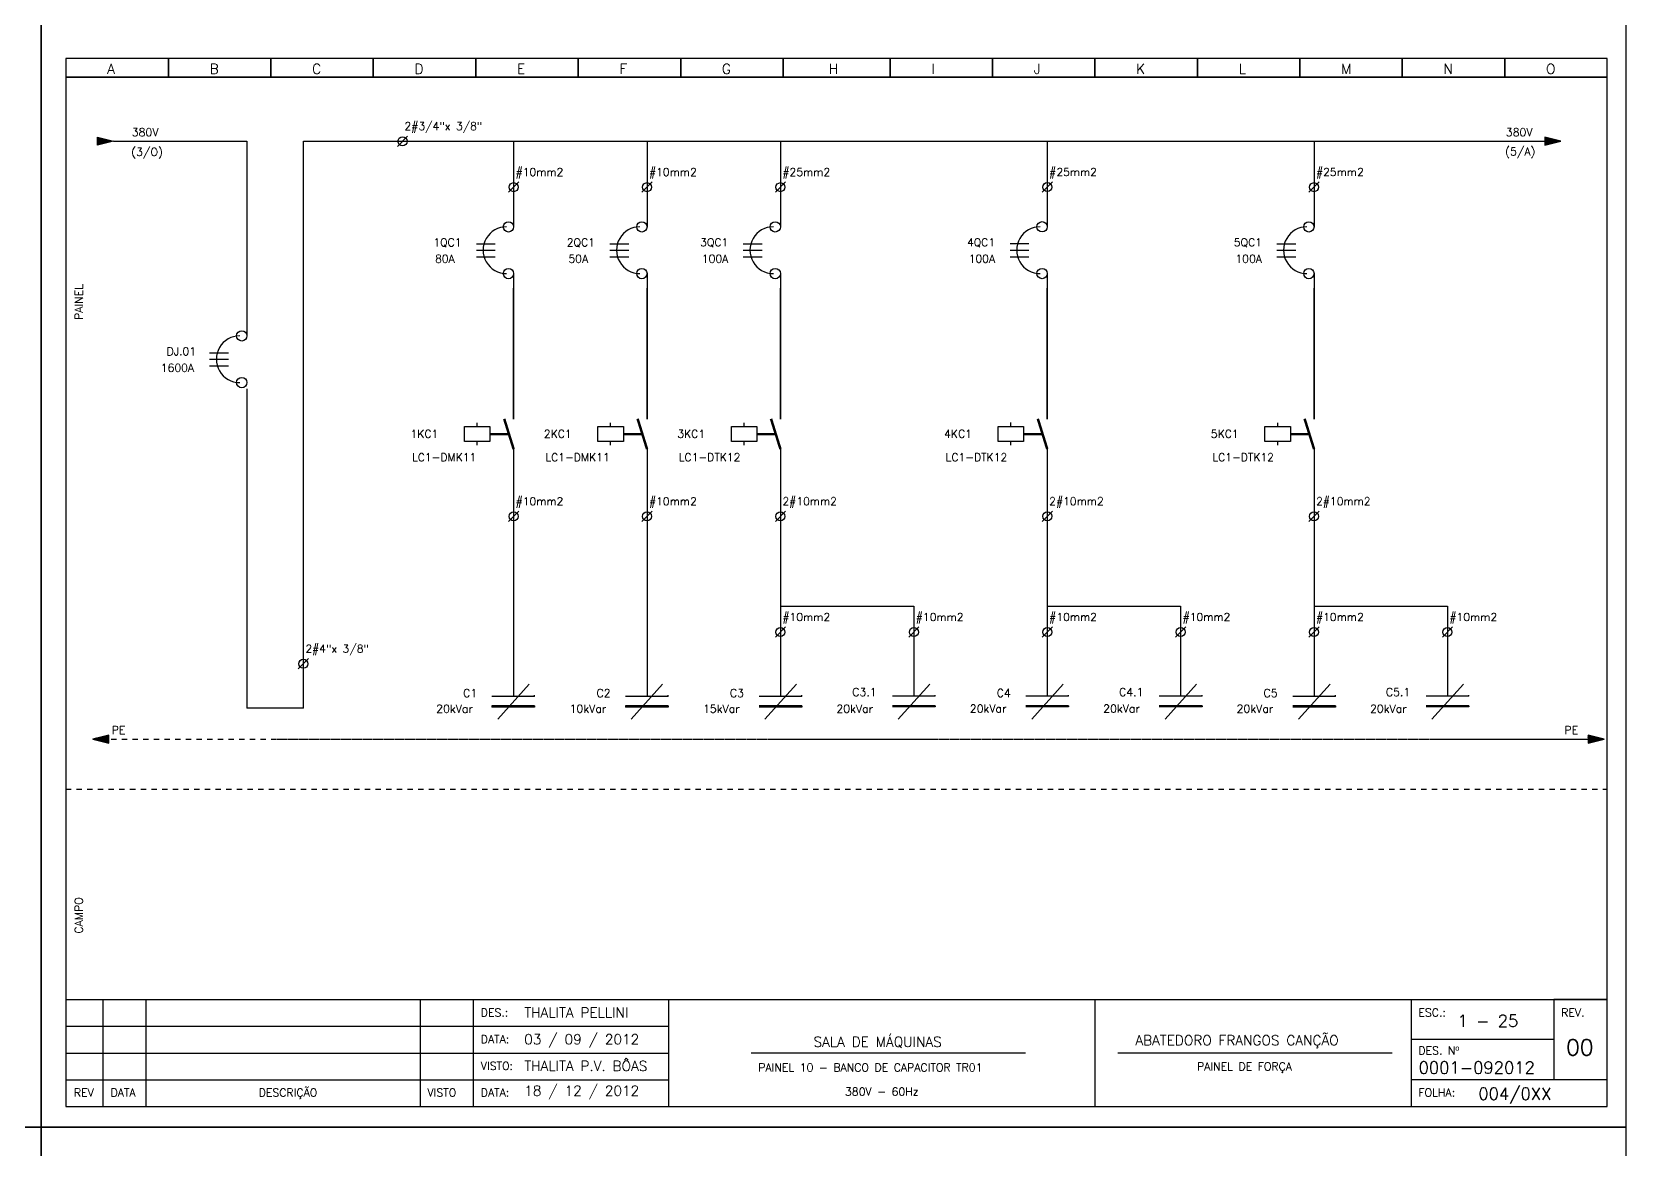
# Model space of a CAD drawing. Header units: millimetres. Extents: x 1974 to 2560, y 1429 to 1567.
# Drawn here: x 2003.63 to 2033.51, y 1512.22 to 1533.16 of the extents above; entities that cross this region are included whole.
import ezdxf

# ---------------------------------------------------------------- set-up
doc = ezdxf.new("R2010")
doc.units = ezdxf.units.MM
for name, pattern in [('DASHDOT2', [0.5, 0.25, -0.125, 0, -0.125]), ('DASHED', [0.75, 0.5, -0.25]), ('HIDDEN2', [0.1875, 0.125, -0.0625])]:
    doc.linetypes.add(name, pattern=pattern)
for name, color, linetype in [('ALIMENTAÇÃO', 6, 'Continuous'), ('CONECTOR_SAK', 2, 'Continuous'), ('DISJUNTOR', 5, 'Continuous'), ('EQUIPAMENTOS', 5, 'Continuous'), ('linhas', 6, 'Continuous'), ('MARGEM', 1, 'Continuous'), ('PAINEL', 7, 'Continuous'), ('TERRA', 3, 'DASHED'), ('TEXTO', 4, 'Continuous'), ('TEXTO_2', 5, 'Continuous'), ('TIMBRE', 7, 'Continuous')]:
    doc.layers.add(name, color=color, linetype=linetype)
doc.styles.add('REGUA60', font='romans.shx', dxfattribs={"height": 2})
doc.styles.add('ROMANC', font='romanc.shx', dxfattribs={"height": 0.55})
doc.styles.add('ROMANS', font='romans.shx', dxfattribs={"height": 37})

msp = doc.modelspace()

# ---------------------------------------------------------------- hatches: boundary and pattern name
at = {"layer": 'EQUIPAMENTOS'}
for points in [[(2004.858, 1531.034), (2005.158, 1531.109), (2004.858, 1531.184)], [(2032.283, 1531.109), (2031.983, 1531.184), (2031.983, 1531.034)]]:
    msp.add_hatch(color=256, dxfattribs=at).paths.add_polyline_path(points)
h = msp.add_hatch(color=256, dxfattribs=at)
h.paths.add_polyline_path([(2013.051, 1520.526), (2012.251, 1520.526), (2012.251, 1520.506), (2013.051, 1520.506)])
h.paths.add_polyline_path([(2013.051, 1520.726), (2012.251, 1520.726), (2012.251, 1520.706), (2013.051, 1520.706)])
h = msp.add_hatch(color=256, dxfattribs=at)
h.paths.add_polyline_path([(2013.051, 1520.526), (2012.251, 1520.526), (2012.251, 1520.506), (2013.051, 1520.506)])
h.paths.add_polyline_path([(2013.051, 1520.726), (2012.251, 1520.726), (2012.251, 1520.706), (2013.051, 1520.706)])
h = msp.add_hatch(color=256, dxfattribs=at)
h.paths.add_polyline_path([(2015.551, 1520.526), (2014.751, 1520.526), (2014.751, 1520.506), (2015.551, 1520.506)])
h.paths.add_polyline_path([(2015.551, 1520.726), (2014.751, 1520.726), (2014.751, 1520.706), (2015.551, 1520.706)])
h = msp.add_hatch(color=256, dxfattribs=at)
h.paths.add_polyline_path([(2015.551, 1520.526), (2014.751, 1520.526), (2014.751, 1520.506), (2015.551, 1520.506)])
h.paths.add_polyline_path([(2015.551, 1520.726), (2014.751, 1520.726), (2014.751, 1520.706), (2015.551, 1520.706)])
h = msp.add_hatch(color=256, dxfattribs=at)
h.paths.add_polyline_path([(2018.058, 1520.526), (2017.258, 1520.526), (2017.258, 1520.506), (2018.058, 1520.506)])
h.paths.add_polyline_path([(2018.058, 1520.726), (2017.258, 1520.726), (2017.258, 1520.706), (2018.058, 1520.706)])
h = msp.add_hatch(color=256, dxfattribs=at)
h.paths.add_polyline_path([(2018.058, 1520.526), (2017.258, 1520.526), (2017.258, 1520.506), (2018.058, 1520.506)])
h.paths.add_polyline_path([(2018.058, 1520.726), (2017.258, 1520.726), (2017.258, 1520.706), (2018.058, 1520.706)])
h = msp.add_hatch(color=256, dxfattribs=at)
h.paths.add_polyline_path([(2020.558, 1520.527), (2019.758, 1520.527), (2019.758, 1520.507), (2020.558, 1520.507)])
h.paths.add_polyline_path([(2020.558, 1520.727), (2019.758, 1520.727), (2019.758, 1520.707), (2020.558, 1520.707)])
h = msp.add_hatch(color=256, dxfattribs=at)
h.paths.add_polyline_path([(2020.558, 1520.527), (2019.758, 1520.527), (2019.758, 1520.507), (2020.558, 1520.507)])
h.paths.add_polyline_path([(2020.558, 1520.727), (2019.758, 1520.727), (2019.758, 1520.707), (2020.558, 1520.707)])
h = msp.add_hatch(color=256, dxfattribs=at)
h.paths.add_polyline_path([(2023.058, 1520.527), (2022.258, 1520.527), (2022.258, 1520.507), (2023.058, 1520.507)])
h.paths.add_polyline_path([(2023.058, 1520.727), (2022.258, 1520.727), (2022.258, 1520.707), (2023.058, 1520.707)])
h = msp.add_hatch(color=256, dxfattribs=at)
h.paths.add_polyline_path([(2023.058, 1520.527), (2022.258, 1520.527), (2022.258, 1520.507), (2023.058, 1520.507)])
h.paths.add_polyline_path([(2023.058, 1520.727), (2022.258, 1520.727), (2022.258, 1520.707), (2023.058, 1520.707)])
h = msp.add_hatch(color=256, dxfattribs=at)
h.paths.add_polyline_path([(2025.558, 1520.527), (2024.758, 1520.527), (2024.758, 1520.507), (2025.558, 1520.507)])
h.paths.add_polyline_path([(2025.558, 1520.727), (2024.758, 1520.727), (2024.758, 1520.707), (2025.558, 1520.707)])
h = msp.add_hatch(color=256, dxfattribs=at)
h.paths.add_polyline_path([(2025.558, 1520.527), (2024.758, 1520.527), (2024.758, 1520.507), (2025.558, 1520.507)])
h.paths.add_polyline_path([(2025.558, 1520.727), (2024.758, 1520.727), (2024.758, 1520.707), (2025.558, 1520.707)])
h = msp.add_hatch(color=256, dxfattribs=at)
h.paths.add_polyline_path([(2028.058, 1520.526), (2027.258, 1520.526), (2027.258, 1520.506), (2028.058, 1520.506)])
h.paths.add_polyline_path([(2028.058, 1520.726), (2027.258, 1520.726), (2027.258, 1520.706), (2028.058, 1520.706)])
h = msp.add_hatch(color=256, dxfattribs=at)
h.paths.add_polyline_path([(2028.058, 1520.526), (2027.258, 1520.526), (2027.258, 1520.506), (2028.058, 1520.506)])
h.paths.add_polyline_path([(2028.058, 1520.726), (2027.258, 1520.726), (2027.258, 1520.706), (2028.058, 1520.706)])
h = msp.add_hatch(color=256, dxfattribs=at)
h.paths.add_polyline_path([(2030.558, 1520.527), (2029.758, 1520.527), (2029.758, 1520.507), (2030.558, 1520.507)])
h.paths.add_polyline_path([(2030.558, 1520.727), (2029.758, 1520.727), (2029.758, 1520.707), (2030.558, 1520.707)])
h = msp.add_hatch(color=256, dxfattribs=at)
h.paths.add_polyline_path([(2030.558, 1520.527), (2029.758, 1520.527), (2029.758, 1520.507), (2030.558, 1520.507)])
h.paths.add_polyline_path([(2030.558, 1520.727), (2029.758, 1520.727), (2029.758, 1520.707), (2030.558, 1520.707)])
at = {"layer": 'TERRA'}
h = msp.add_hatch(dxfattribs=at)
h.set_pattern_fill('ANSI31', color=256, scale=0.004, angle=180, style=0)
h.set_pattern_definition([(225, (2062.02565715, 1568.52584864), (0.0003535533906, -0.0003535533906), [])])
h.paths.add_polyline_path([(2004.771, 1519.906), (2005.071, 1519.906), (2005.071, 1519.981)])
h.paths.add_polyline_path([(2005.071, 1519.831), (2005.071, 1519.906), (2004.771, 1519.906)])
h = msp.add_hatch(dxfattribs=at)
h.set_pattern_fill('ANSI31', color=256, scale=0.004, style=0)
h.set_pattern_definition([(45, (1975.8419275, 1471.2862611), (-0.0003535533906, 0.0003535533906), [])])
h.paths.add_polyline_path([(2033.096, 1519.906), (2032.796, 1519.906), (2032.796, 1519.831)])
h.paths.add_polyline_path([(2032.796, 1519.981), (2032.796, 1519.906), (2033.096, 1519.906)])

# ---------------------------------------------------------------- linework, layer by layer
for p, q in [((2011.96, 1529.19), (2012.314, 1529.19)), ((2011.96, 1529.19), (2012.314, 1529.19)), ((2014.46, 1529.19), (2014.814, 1529.19)), ((2014.46, 1529.19), (2014.814, 1529.19)), ((2016.96, 1529.19), (2017.314, 1529.19)), ((2016.96, 1529.19), (2017.314, 1529.19)), ((2021.96, 1529.191), (2022.314, 1529.191)), ((2021.96, 1529.191), (2022.314, 1529.191)), ((2026.96, 1529.19), (2027.314, 1529.19)), ((2026.96, 1529.19), (2027.314, 1529.19)), ((2011.96, 1529.067), (2012.314, 1529.067)), ((2011.96, 1529.067), (2012.314, 1529.067)), ((2011.96, 1528.944), (2012.314, 1528.944)), ((2011.96, 1528.944), (2012.314, 1528.944)), ((2014.46, 1529.067), (2014.814, 1529.067)), ((2014.46, 1529.067), (2014.814, 1529.067)), ((2014.46, 1528.944), (2014.814, 1528.944)), ((2014.46, 1528.944), (2014.814, 1528.944)), ((2016.96, 1529.068), (2017.314, 1529.068)), ((2016.96, 1529.068), (2017.314, 1529.068)), ((2016.96, 1528.945), (2017.314, 1528.945)), ((2016.96, 1528.945), (2017.314, 1528.945)), ((2021.96, 1529.068), (2022.314, 1529.068)), ((2021.96, 1529.068), (2022.314, 1529.068)), ((2021.96, 1528.945), (2022.314, 1528.945)), ((2021.96, 1528.945), (2022.314, 1528.945)), ((2026.96, 1529.068), (2027.314, 1529.068)), ((2026.96, 1529.068), (2027.314, 1529.068)), ((2026.96, 1528.945), (2027.314, 1528.945)), ((2026.96, 1528.945), (2027.314, 1528.945)), ((2006.96, 1527.147), (2007.314, 1527.147)), ((2006.96, 1527.024), (2007.314, 1527.024)), ((2006.96, 1526.901), (2007.314, 1526.901)), ((2033.152, 1515.022), (2032.152, 1515.022))]:
    msp.add_line(p, q)
at = {"layer": 'ALIMENTAÇÃO'}
for p, q in [((2007.658, 1531.109), (2007.658, 1527.462)), ((2008.717, 1520.486), (2008.717, 1531.109)), ((2007.658, 1526.467), (2007.658, 1520.486)), ((2017.658, 1522.399), (2020.158, 1522.399)), ((2017.658, 1522.399), (2020.158, 1522.399)), ((2022.658, 1522.399), (2025.158, 1522.399)), ((2022.658, 1522.399), (2025.158, 1522.399)), ((2027.658, 1522.399), (2030.158, 1522.399)), ((2027.658, 1522.399), (2030.158, 1522.399)), ((2008.717, 1520.486), (2007.658, 1520.486))]:
    msp.add_line(p, q, dxfattribs=at)
at = {"layer": 'ALIMENTAÇÃO', "color": 6}
for p, q in [((2012.658, 1531.109), (2012.658, 1529.505)), ((2012.658, 1531.109), (2012.658, 1529.505)), ((2015.158, 1531.11), (2015.158, 1529.505)), ((2015.158, 1531.11), (2015.158, 1529.505)), ((2017.658, 1531.11), (2017.658, 1529.506)), ((2017.658, 1531.11), (2017.658, 1529.506)), ((2022.658, 1531.111), (2022.658, 1529.507)), ((2022.658, 1531.111), (2022.658, 1529.507)), ((2027.658, 1531.11), (2027.658, 1529.506)), ((2027.658, 1531.11), (2027.658, 1529.506)), ((2012.658, 1528.629), (2012.658, 1525.902)), ((2012.658, 1528.629), (2012.658, 1525.902)), ((2015.158, 1528.629), (2015.158, 1525.902)), ((2015.158, 1528.629), (2015.158, 1525.902)), ((2017.658, 1528.629), (2017.658, 1525.903)), ((2017.658, 1528.629), (2017.658, 1525.903)), ((2022.658, 1528.63), (2022.658, 1525.904)), ((2022.658, 1528.63), (2022.658, 1525.904)), ((2027.658, 1528.629), (2027.658, 1525.903)), ((2027.658, 1528.629), (2027.658, 1525.903)), ((2012.658, 1525.339), (2012.658, 1520.706)), ((2012.658, 1525.339), (2012.658, 1520.706)), ((2015.158, 1525.339), (2015.158, 1520.706)), ((2015.158, 1525.339), (2015.158, 1520.706)), ((2017.658, 1525.34), (2017.658, 1520.706)), ((2017.658, 1525.34), (2017.658, 1520.706)), ((2022.658, 1525.34), (2022.658, 1520.707)), ((2022.658, 1525.34), (2022.658, 1520.707)), ((2027.658, 1525.34), (2027.658, 1520.706)), ((2027.658, 1525.34), (2027.658, 1520.706)), ((2020.158, 1522.399), (2020.158, 1520.707)), ((2020.158, 1522.399), (2020.158, 1520.707)), ((2025.158, 1522.399), (2025.158, 1520.707)), ((2025.158, 1522.399), (2025.158, 1520.707)), ((2030.158, 1522.399), (2030.158, 1520.707)), ((2030.158, 1522.399), (2030.158, 1520.707))]:
    msp.add_line(p, q, dxfattribs=at)
at = {"layer": 'CONECTOR_SAK'}
for p, q in [((2010.671, 1531.206), (2010.48, 1531.013)), ((2012.754, 1530.346), (2012.563, 1530.153)), ((2012.754, 1530.346), (2012.563, 1530.153)), ((2015.254, 1530.346), (2015.063, 1530.153)), ((2015.254, 1530.346), (2015.063, 1530.153)), ((2017.754, 1530.346), (2017.563, 1530.153)), ((2017.754, 1530.346), (2017.563, 1530.153)), ((2022.754, 1530.346), (2022.563, 1530.154)), ((2022.754, 1530.346), (2022.563, 1530.154)), ((2027.754, 1530.346), (2027.563, 1530.153)), ((2027.754, 1530.346), (2027.563, 1530.153)), ((2012.754, 1524.175), (2012.563, 1523.983)), ((2012.754, 1524.175), (2012.563, 1523.983)), ((2015.254, 1524.175), (2015.063, 1523.983)), ((2015.254, 1524.175), (2015.063, 1523.983)), ((2017.754, 1524.176), (2017.563, 1523.983)), ((2017.754, 1524.176), (2017.563, 1523.983)), ((2022.754, 1524.177), (2022.563, 1523.984)), ((2022.754, 1524.177), (2022.563, 1523.984)), ((2027.754, 1524.176), (2027.563, 1523.983)), ((2027.754, 1524.176), (2027.563, 1523.983)), ((2017.754, 1522.006), (2017.563, 1521.814)), ((2017.754, 1522.006), (2017.563, 1521.814)), ((2020.254, 1522.007), (2020.063, 1521.814)), ((2020.254, 1522.007), (2020.063, 1521.814)), ((2022.754, 1522.007), (2022.563, 1521.814)), ((2022.754, 1522.007), (2022.563, 1521.814)), ((2025.254, 1522.007), (2025.063, 1521.815)), ((2025.254, 1522.007), (2025.063, 1521.815)), ((2027.754, 1522.006), (2027.563, 1521.814)), ((2027.754, 1522.006), (2027.563, 1521.814)), ((2030.254, 1522.007), (2030.063, 1521.814)), ((2030.254, 1522.007), (2030.063, 1521.814)), ((2008.813, 1521.413), (2008.622, 1521.22))]:
    msp.add_line(p, q, dxfattribs=at)
for centre in [(2010.575, 1531.109), (2012.658, 1530.249), (2012.658, 1530.249), (2015.158, 1530.249), (2015.158, 1530.249), (2017.658, 1530.249), (2017.658, 1530.249), (2022.658, 1530.25), (2022.658, 1530.25), (2027.658, 1530.249), (2027.658, 1530.249), (2012.658, 1524.079), (2012.658, 1524.079), (2015.158, 1524.079), (2015.158, 1524.079), (2017.658, 1524.079), (2017.658, 1524.079), (2022.658, 1524.08), (2022.658, 1524.08), (2027.658, 1524.079), (2027.658, 1524.079), (2017.658, 1521.91), (2017.658, 1521.91), (2020.158, 1521.91), (2020.158, 1521.91), (2022.658, 1521.91), (2022.658, 1521.91), (2025.158, 1521.911), (2025.158, 1521.911), (2027.658, 1521.91), (2027.658, 1521.91), (2030.158, 1521.91), (2030.158, 1521.91), (2008.717, 1521.316)]:
    msp.add_circle(centre, 0.0846, dxfattribs=at)
at = {"layer": 'DISJUNTOR'}
for centre in [(2012.561, 1529.505), (2012.561, 1529.505), (2015.061, 1529.505), (2015.061, 1529.505), (2017.561, 1529.505), (2017.561, 1529.505), (2022.561, 1529.506), (2022.561, 1529.506), (2027.561, 1529.505), (2027.561, 1529.505), (2012.561, 1528.629), (2012.561, 1528.629), (2015.061, 1528.629), (2015.061, 1528.629), (2017.561, 1528.629), (2017.561, 1528.629), (2022.561, 1528.63), (2022.561, 1528.63), (2027.561, 1528.629), (2027.561, 1528.629), (2007.561, 1527.462), (2007.561, 1526.586)]:
    msp.add_circle(centre, 0.097, dxfattribs=at)
for centre in [(2012.524, 1529.067), (2012.524, 1529.067), (2015.024, 1529.067), (2015.024, 1529.067), (2017.524, 1529.068), (2017.524, 1529.068), (2022.524, 1529.068), (2022.524, 1529.068), (2027.524, 1529.068), (2027.524, 1529.068), (2007.524, 1527.024)]:
    msp.add_arc(centre, 0.438, 89.8656, 270.134, dxfattribs=at)
at = {"layer": 'EQUIPAMENTOS'}
for p, q in [((2005.158, 1531.109), (2007.658, 1531.109)), ((2008.717, 1531.109), (2031.983, 1531.109)), ((2011.976, 1525.763), (2011.976, 1525.834)), ((2011.976, 1525.763), (2011.976, 1525.834)), ((2014.476, 1525.763), (2014.476, 1525.835)), ((2014.476, 1525.763), (2014.476, 1525.835)), ((2016.976, 1525.763), (2016.976, 1525.835)), ((2016.976, 1525.763), (2016.976, 1525.835)), ((2021.976, 1525.764), (2021.976, 1525.836)), ((2021.976, 1525.764), (2021.976, 1525.836)), ((2026.976, 1525.763), (2026.976, 1525.835)), ((2026.976, 1525.763), (2026.976, 1525.835)), ((2012.214, 1525.633), (2012.567, 1525.633)), ((2012.214, 1525.633), (2012.567, 1525.633)), ((2012.214, 1525.613), (2012.573, 1525.613)), ((2012.214, 1525.613), (2012.573, 1525.613)), ((2014.714, 1525.634), (2015.067, 1525.634)), ((2014.714, 1525.634), (2015.067, 1525.634)), ((2014.714, 1525.613), (2015.073, 1525.613)), ((2014.714, 1525.613), (2015.073, 1525.613)), ((2017.214, 1525.634), (2017.567, 1525.634)), ((2017.214, 1525.634), (2017.567, 1525.634)), ((2017.214, 1525.614), (2017.573, 1525.614)), ((2017.214, 1525.614), (2017.573, 1525.614)), ((2022.214, 1525.635), (2022.567, 1525.635)), ((2022.214, 1525.635), (2022.567, 1525.635)), ((2022.214, 1525.615), (2022.573, 1525.615)), ((2022.214, 1525.615), (2022.573, 1525.615)), ((2027.214, 1525.634), (2027.567, 1525.634)), ((2027.214, 1525.634), (2027.567, 1525.634)), ((2027.214, 1525.614), (2027.573, 1525.614)), ((2027.214, 1525.614), (2027.573, 1525.614)), ((2011.976, 1525.413), (2011.976, 1525.484)), ((2011.976, 1525.413), (2011.976, 1525.484)), ((2014.476, 1525.413), (2014.476, 1525.484)), ((2014.476, 1525.413), (2014.476, 1525.484)), ((2016.976, 1525.413), (2016.976, 1525.484)), ((2016.976, 1525.413), (2016.976, 1525.484)), ((2021.976, 1525.414), (2021.976, 1525.485)), ((2021.976, 1525.414), (2021.976, 1525.485)), ((2026.976, 1525.413), (2026.976, 1525.484)), ((2026.976, 1525.413), (2026.976, 1525.484)), ((2012.36, 1520.276), (2012.95, 1520.935)), ((2012.36, 1520.276), (2012.95, 1520.935)), ((2014.86, 1520.276), (2015.45, 1520.935)), ((2014.86, 1520.276), (2015.45, 1520.935)), ((2017.367, 1520.277), (2017.957, 1520.935)), ((2017.367, 1520.277), (2017.957, 1520.935)), ((2019.867, 1520.277), (2020.457, 1520.936)), ((2019.867, 1520.277), (2020.457, 1520.936)), ((2022.367, 1520.277), (2022.957, 1520.936)), ((2022.367, 1520.277), (2022.957, 1520.936)), ((2024.867, 1520.278), (2025.457, 1520.936)), ((2024.867, 1520.278), (2025.457, 1520.936)), ((2027.367, 1520.277), (2027.957, 1520.935)), ((2027.367, 1520.277), (2027.957, 1520.935)), ((2029.867, 1520.277), (2030.457, 1520.936)), ((2029.867, 1520.277), (2030.457, 1520.936)), ((2013.051, 1520.706), (2012.251, 1520.706)), ((2013.051, 1520.706), (2012.251, 1520.706)), ((2013.051, 1520.526), (2012.251, 1520.526)), ((2012.251, 1520.526), (2012.251, 1520.506)), ((2013.051, 1520.526), (2012.251, 1520.526)), ((2012.251, 1520.526), (2012.251, 1520.506)), ((2013.051, 1520.506), (2012.251, 1520.506)), ((2013.051, 1520.506), (2012.251, 1520.506)), ((2013.051, 1520.706), (2013.051, 1520.726)), ((2013.051, 1520.706), (2013.051, 1520.726)), ((2013.051, 1520.526), (2013.051, 1520.506)), ((2013.051, 1520.526), (2013.051, 1520.506)), ((2015.551, 1520.706), (2014.751, 1520.706)), ((2015.551, 1520.706), (2014.751, 1520.706)), ((2015.551, 1520.526), (2014.751, 1520.526)), ((2014.751, 1520.526), (2014.751, 1520.506)), ((2015.551, 1520.526), (2014.751, 1520.526)), ((2014.751, 1520.526), (2014.751, 1520.506)), ((2015.551, 1520.506), (2014.751, 1520.506)), ((2015.551, 1520.506), (2014.751, 1520.506)), ((2015.551, 1520.706), (2015.551, 1520.726)), ((2015.551, 1520.706), (2015.551, 1520.726)), ((2015.551, 1520.526), (2015.551, 1520.506)), ((2015.551, 1520.526), (2015.551, 1520.506)), ((2018.058, 1520.706), (2017.258, 1520.706)), ((2018.058, 1520.706), (2017.258, 1520.706)), ((2018.058, 1520.526), (2017.258, 1520.526)), ((2018.058, 1520.526), (2017.258, 1520.526)), ((2018.058, 1520.506), (2017.258, 1520.506)), ((2018.058, 1520.506), (2017.258, 1520.506)), ((2018.058, 1520.706), (2018.058, 1520.726)), ((2018.058, 1520.706), (2018.058, 1520.726)), ((2018.058, 1520.526), (2018.058, 1520.506)), ((2018.058, 1520.526), (2018.058, 1520.506)), ((2020.558, 1520.707), (2019.758, 1520.707)), ((2020.558, 1520.707), (2019.758, 1520.707)), ((2020.558, 1520.527), (2019.758, 1520.527)), ((2020.558, 1520.527), (2019.758, 1520.527)), ((2020.558, 1520.507), (2019.758, 1520.507)), ((2020.558, 1520.507), (2019.758, 1520.507)), ((2020.558, 1520.707), (2020.558, 1520.727)), ((2020.558, 1520.707), (2020.558, 1520.727)), ((2020.558, 1520.527), (2020.558, 1520.507)), ((2020.558, 1520.527), (2020.558, 1520.507)), ((2023.058, 1520.707), (2022.258, 1520.707)), ((2023.058, 1520.707), (2022.258, 1520.707)), ((2023.058, 1520.527), (2022.258, 1520.527)), ((2023.058, 1520.527), (2022.258, 1520.527)), ((2023.058, 1520.507), (2022.258, 1520.507)), ((2023.058, 1520.507), (2022.258, 1520.507)), ((2023.058, 1520.707), (2023.058, 1520.727)), ((2023.058, 1520.707), (2023.058, 1520.727)), ((2023.058, 1520.527), (2023.058, 1520.507)), ((2023.058, 1520.527), (2023.058, 1520.507)), ((2025.558, 1520.707), (2024.758, 1520.707)), ((2025.558, 1520.707), (2024.758, 1520.707)), ((2025.558, 1520.527), (2024.758, 1520.527)), ((2025.558, 1520.527), (2024.758, 1520.527)), ((2025.558, 1520.507), (2024.758, 1520.507)), ((2025.558, 1520.507), (2024.758, 1520.507)), ((2025.558, 1520.707), (2025.558, 1520.727)), ((2025.558, 1520.707), (2025.558, 1520.727)), ((2025.558, 1520.527), (2025.558, 1520.507)), ((2025.558, 1520.527), (2025.558, 1520.507)), ((2028.058, 1520.706), (2027.258, 1520.706)), ((2028.058, 1520.706), (2027.258, 1520.706)), ((2028.058, 1520.526), (2027.258, 1520.526)), ((2028.058, 1520.526), (2027.258, 1520.526)), ((2028.058, 1520.506), (2027.258, 1520.506)), ((2028.058, 1520.506), (2027.258, 1520.506)), ((2028.058, 1520.706), (2028.058, 1520.726)), ((2028.058, 1520.706), (2028.058, 1520.726)), ((2028.058, 1520.526), (2028.058, 1520.506)), ((2028.058, 1520.526), (2028.058, 1520.506)), ((2030.558, 1520.707), (2029.758, 1520.707)), ((2030.558, 1520.707), (2029.758, 1520.707)), ((2030.558, 1520.527), (2029.758, 1520.527)), ((2030.558, 1520.527), (2029.758, 1520.527)), ((2030.558, 1520.507), (2029.758, 1520.507)), ((2030.558, 1520.507), (2029.758, 1520.507)), ((2030.558, 1520.707), (2030.558, 1520.727)), ((2030.558, 1520.707), (2030.558, 1520.727)), ((2030.558, 1520.527), (2030.558, 1520.507)), ((2030.558, 1520.527), (2030.558, 1520.507))]:
    msp.add_line(p, q, dxfattribs=at)
for points in [[(2004.858, 1531.184), (2005.158, 1531.109), (2004.858, 1531.034), (2004.858, 1531.184)], [(2031.983, 1531.034), (2032.283, 1531.109), (2031.983, 1531.184), (2031.983, 1531.034)]]:
    msp.add_lwpolyline(points, dxfattribs=at)
at = {"layer": 'EQUIPAMENTOS', "const_width": 0.0472}
for points in [[(2012.658, 1525.339), (2012.481, 1525.907)], [(2012.658, 1525.339), (2012.481, 1525.907)], [(2015.158, 1525.339), (2014.981, 1525.908)], [(2015.158, 1525.339), (2014.981, 1525.908)], [(2017.658, 1525.34), (2017.481, 1525.908)], [(2017.658, 1525.34), (2017.481, 1525.908)], [(2022.658, 1525.34), (2022.481, 1525.909)], [(2022.658, 1525.34), (2022.481, 1525.909)], [(2027.658, 1525.34), (2027.481, 1525.908)], [(2027.658, 1525.34), (2027.481, 1525.908)]]:
    msp.add_lwpolyline(points, dxfattribs=at)
at = {"layer": 'EQUIPAMENTOS'}
for points in [[(2011.738, 1525.484), (2011.738, 1525.763), (2012.214, 1525.763), (2012.214, 1525.484)], [(2011.738, 1525.484), (2011.738, 1525.763), (2012.214, 1525.763), (2012.214, 1525.484)], [(2014.238, 1525.484), (2014.238, 1525.763), (2014.714, 1525.763), (2014.714, 1525.484)], [(2014.238, 1525.484), (2014.238, 1525.763), (2014.714, 1525.763), (2014.714, 1525.484)], [(2016.738, 1525.484), (2016.738, 1525.763), (2017.214, 1525.763), (2017.214, 1525.484)], [(2016.738, 1525.484), (2016.738, 1525.763), (2017.214, 1525.763), (2017.214, 1525.484)], [(2021.738, 1525.485), (2021.738, 1525.764), (2022.214, 1525.764), (2022.214, 1525.485)], [(2021.738, 1525.485), (2021.738, 1525.764), (2022.214, 1525.764), (2022.214, 1525.485)], [(2026.738, 1525.484), (2026.738, 1525.763), (2027.214, 1525.763), (2027.214, 1525.484)], [(2026.738, 1525.484), (2026.738, 1525.763), (2027.214, 1525.763), (2027.214, 1525.484)]]:
    msp.add_lwpolyline(points, close=True, dxfattribs=at)
at = {"layer": 'linhas', "color": 6}
for p, q in [((2012.658, 1525.904), (2012.658, 1528.354)), ((2012.658, 1525.904), (2012.658, 1528.354)), ((2015.158, 1525.903), (2015.158, 1528.354)), ((2015.158, 1525.903), (2015.158, 1528.354)), ((2017.658, 1525.903), (2017.658, 1528.355)), ((2017.658, 1525.903), (2017.658, 1528.355)), ((2022.658, 1525.904), (2022.658, 1528.355)), ((2022.658, 1525.904), (2022.658, 1528.355)), ((2027.658, 1525.903), (2027.658, 1528.355)), ((2027.658, 1525.903), (2027.658, 1528.355))]:
    msp.add_line(p, q, dxfattribs=at)
at = {"layer": 'MARGEM', "color": 7}
for points in [[(1974.106, 1512.634), (2003.806, 1512.634), (2003.806, 1533.659), (1974.106, 1533.659)], [(2003.806, 1512.634), (2033.506, 1512.634), (2033.506, 1533.659), (2003.806, 1533.659)], [(1974.106, 1491.609), (2003.806, 1491.609), (2003.806, 1512.634), (1974.106, 1512.634)], [(2003.806, 1491.609), (2033.506, 1491.609), (2033.506, 1512.634), (2003.806, 1512.634)]]:
    msp.add_lwpolyline(points, close=True, dxfattribs=at)
at = {"layer": 'PAINEL', "color": 12, "linetype": 'HIDDEN2', "ltscale": 0.005}
msp.add_line((2004.268, 1518.966), (2033.152, 1518.966), dxfattribs=at)
at = {"layer": 'TERRA', "linetype": 'DASHDOT2', "ltscale": 0.0025}
for p, q in [((2005.112, 1519.906), (2032.796, 1519.906)), ((2005.112, 1519.906), (2032.796, 1519.906)), ((2008.223, 1519.906), (2033.096, 1519.906))]:
    msp.add_line(p, q, dxfattribs=at)
at = {"layer": 'TERRA'}
for points in [[(2005.071, 1519.981), (2004.771, 1519.906), (2005.071, 1519.831), (2005.071, 1519.981)], [(2005.071, 1519.981), (2004.771, 1519.906), (2005.071, 1519.831), (2005.071, 1519.981)], [(2032.796, 1519.831), (2033.096, 1519.906), (2032.796, 1519.981), (2032.796, 1519.831)], [(2032.796, 1519.831), (2033.096, 1519.906), (2032.796, 1519.981), (2032.796, 1519.831)]]:
    msp.add_lwpolyline(points, dxfattribs=at)
at = {"layer": 'TIMBRE', "color": 12}
msp.add_line((2033.152, 1532.659), (2004.268, 1532.659), dxfattribs=at)
at = {"layer": 'TIMBRE'}
for p, q in [((2004.268, 1515.022), (2033.152, 1515.022)), ((2004.968, 1513.022), (2004.968, 1515.022)), ((2005.768, 1513.022), (2005.768, 1515.022)), ((2010.906, 1515.022), (2010.906, 1513.022)), ((2011.906, 1513.022), (2011.906, 1515.022)), ((2015.559, 1515.022), (2015.559, 1513.022)), ((2023.549, 1515.022), (2023.549, 1513.022)), ((2029.477, 1515.022), (2029.477, 1513.022)), ((2032.152, 1515.022), (2032.152, 1513.522)), ((2004.268, 1514.522), (2015.559, 1514.522)), ((2032.152, 1514.272), (2029.477, 1514.272)), ((2004.268, 1514.022), (2015.559, 1514.022)), ((2022.253, 1514.022), (2017.109, 1514.022)), ((2029.124, 1514.022), (2023.98, 1514.022)), ((2004.268, 1513.522), (2015.559, 1513.522)), ((2033.152, 1513.522), (2029.477, 1513.522))]:
    msp.add_line(p, q, dxfattribs=at)
at = {"layer": 'TIMBRE', "color": 12}
for points in [[(2004.268, 1532.309), (2006.188, 1532.309), (2006.188, 1532.659), (2004.268, 1532.659)], [(2006.188, 1532.309), (2008.108, 1532.309), (2008.108, 1532.659), (2006.188, 1532.659)], [(2008.108, 1532.309), (2010.028, 1532.309), (2010.028, 1532.659), (2008.108, 1532.659)], [(2010.028, 1532.309), (2011.948, 1532.309), (2011.948, 1532.659), (2010.028, 1532.659)], [(2011.948, 1532.309), (2013.868, 1532.309), (2013.868, 1532.659), (2011.948, 1532.659)], [(2013.868, 1532.309), (2015.788, 1532.309), (2015.788, 1532.659), (2013.868, 1532.659)], [(2015.788, 1532.309), (2017.708, 1532.309), (2017.708, 1532.659), (2015.788, 1532.659)], [(2017.708, 1532.309), (2019.712, 1532.309), (2019.712, 1532.659), (2017.708, 1532.659)], [(2019.712, 1532.309), (2021.632, 1532.309), (2021.632, 1532.659), (2019.712, 1532.659)], [(2021.632, 1532.309), (2023.552, 1532.309), (2023.552, 1532.659), (2021.632, 1532.659)], [(2023.552, 1532.309), (2025.472, 1532.309), (2025.472, 1532.659), (2023.552, 1532.659)], [(2025.472, 1532.309), (2027.392, 1532.309), (2027.392, 1532.659), (2025.472, 1532.659)], [(2027.392, 1532.309), (2029.312, 1532.309), (2029.312, 1532.659), (2027.392, 1532.659)], [(2029.312, 1532.309), (2031.232, 1532.309), (2031.232, 1532.659), (2029.312, 1532.659)], [(2031.232, 1532.309), (2033.152, 1532.309), (2033.152, 1532.659), (2031.232, 1532.659)], [(2004.268, 1513.022), (2033.152, 1513.022), (2033.152, 1532.309), (2004.268, 1532.309)]]:
    msp.add_lwpolyline(points, close=True, dxfattribs=at)

# ---------------------------------------------------------------- texts
at = {"style": 'ROMANS'}
for s, p in [('ESC.:', (2029.613, 1514.705)), ('REV.', (2032.289, 1514.705)), ('DES. Nº', (2029.613, 1513.992)), ('PAINEL 10 - BANCO DE CAPACITOR TR01', (2017.241, 1513.675)), ('PAINEL DE FORÇA', (2025.464, 1513.696)), ('380V - 60Hz', (2018.866, 1513.223)), ('FOLHA:', (2029.613, 1513.205))]:
    msp.add_text(s, height=0.15, dxfattribs=at).set_placement(p)
at = {"layer": 'TEXTO'}
for s, height, style, p in [('A', 0.188, 'ROMANS', (2005.041, 1532.372)), ('B', 0.188, 'ROMANS', (2006.961, 1532.372)), ('C', 0.188, 'ROMANS', (2008.881, 1532.372)), ('D', 0.188, 'ROMANS', (2010.801, 1532.372)), ('E', 0.188, 'ROMANS', (2012.721, 1532.372)), ('F', 0.188, 'ROMANS', (2014.641, 1532.372)), ('G', 0.188, 'ROMANS', (2016.561, 1532.372)), ('H', 0.188, 'ROMANS', (2018.565, 1532.372)), ('I', 0.188, 'ROMANS', (2020.485, 1532.372)), ('J', 0.188, 'ROMANS', (2022.405, 1532.372)), ('K', 0.188, 'ROMANS', (2024.325, 1532.372)), ('L', 0.188, 'ROMANS', (2026.245, 1532.372)), ('M', 0.188, 'ROMANS', (2028.165, 1532.372)), ('N', 0.188, 'ROMANS', (2030.085, 1532.372)), ('O', 0.188, 'ROMANS', (2032.005, 1532.372)), ('2#3/4"x 3/8"', 0.148, 'ROMANS', (2010.612, 1531.319)), ('380V', 0.15, 'ROMANS', (2005.501, 1531.203)), ('380V', 0.15, 'ROMANS', (2031.251, 1531.203)), ('(3/O)', 0.15, 'ROMANS', (2005.492, 1530.834)), ('(5/A)', 0.15, 'ROMANS', (2031.24, 1530.843)), ('#10mm2', 0.148, 'ROMANS', (2012.695, 1530.458)), ('#10mm2', 0.148, 'ROMANS', (2015.195, 1530.458)), ('#25mm2', 0.148, 'ROMANS', (2017.695, 1530.458)), ('#25mm2', 0.148, 'ROMANS', (2022.695, 1530.459)), ('#25mm2', 0.148, 'ROMANS', (2027.695, 1530.459)), ('1QC1', 0.148, 'ROMANS', (2011.154, 1529.14)), ('2QC1', 0.148, 'ROMANS', (2013.654, 1529.14)), ('3QC1', 0.148, 'ROMANS', (2016.154, 1529.141)), ('4QC1', 0.148, 'ROMANS', (2021.154, 1529.141)), ('5QC1', 0.148, 'ROMANS', (2026.154, 1529.141)), ('80A', 0.148, 'ROMANS', (2011.185, 1528.833)), ('50A', 0.148, 'ROMANS', (2013.685, 1528.833)), ('100A', 0.148, 'ROMANS', (2016.185, 1528.833)), ('100A', 0.148, 'ROMANS', (2021.185, 1528.834)), ('100A', 0.148, 'ROMANS', (2026.185, 1528.833)), ('DJ.01', 0.148, 'ROMANS', (2006.154, 1527.097)), ('1600A', 0.148, 'ROMANS', (2006.046, 1526.79)), ('1KC1', 0.148, 'ROMANS', (2010.725, 1525.552)), ('2KC1', 0.148, 'ROMANS', (2013.225, 1525.552)), ('3KC1', 0.148, 'ROMANS', (2015.725, 1525.552)), ('4KC1', 0.148, 'ROMANS', (2020.725, 1525.553)), ('5KC1', 0.148, 'ROMANS', (2025.725, 1525.552)), ('LC1-DMK11', 0.148, 'ROMANS', (2010.753, 1525.113)), ('LC1-DMK11', 0.148, 'ROMANS', (2013.253, 1525.113)), ('LC1-DTK12', 0.148, 'ROMANS', (2015.753, 1525.114)), ('LC1-DTK12', 0.148, 'ROMANS', (2020.753, 1525.114)), ('LC1-DTK12', 0.148, 'ROMANS', (2025.753, 1525.114)), ('#10mm2', 0.148, 'ROMANS', (2012.695, 1524.288)), ('#10mm2', 0.148, 'ROMANS', (2015.195, 1524.288)), ('2#10mm2', 0.148, 'ROMANS', (2017.695, 1524.289)), ('2#10mm2', 0.148, 'ROMANS', (2022.695, 1524.289)), ('2#10mm2', 0.148, 'ROMANS', (2027.695, 1524.289)), ('#10mm2', 0.148, 'ROMANS', (2017.695, 1522.119)), ('#10mm2', 0.148, 'ROMANS', (2020.195, 1522.119)), ('#10mm2', 0.148, 'ROMANS', (2022.695, 1522.12)), ('#10mm2', 0.148, 'ROMANS', (2025.195, 1522.12)), ('#10mm2', 0.148, 'ROMANS', (2027.695, 1522.12)), ('#10mm2', 0.148, 'ROMANS', (2030.195, 1522.119)), ('2#4"x 3/8"', 0.148, 'ROMANS', (2008.754, 1521.526)), ('C1', 0.15, 'REGUA60', (2011.711, 1520.692)), ('C2', 0.15, 'REGUA60', (2014.211, 1520.692)), ('C3', 0.15, 'REGUA60', (2016.711, 1520.693)), ('C3.1', 0.15, 'REGUA60', (2019.004, 1520.711)), ('C4', 0.15, 'REGUA60', (2021.711, 1520.694)), ('C4.1', 0.15, 'REGUA60', (2024.004, 1520.711)), ('C5', 0.15, 'REGUA60', (2026.711, 1520.693)), ('C5.1', 0.15, 'REGUA60', (2029.004, 1520.711)), ('20kVar', 0.15, 'REGUA60', (2011.206, 1520.399)), ('10kVar', 0.15, 'REGUA60', (2013.706, 1520.4)), ('15kVar', 0.15, 'REGUA60', (2016.206, 1520.4)), ('20kVar', 0.15, 'REGUA60', (2018.706, 1520.4)), ('20kVar', 0.15, 'REGUA60', (2021.206, 1520.401)), ('20kVar', 0.15, 'REGUA60', (2023.706, 1520.401)), ('20kVar', 0.15, 'REGUA60', (2026.206, 1520.4)), ('20kVar', 0.15, 'REGUA60', (2028.706, 1520.4)), ('PE', 0.15, 'ROMANS', (2005.124, 1520)), ('PE', 0.15, 'ROMANS', (2032.351, 1520)), ('THALITA PELLINI', 0.1875, 'ROMANS', (2012.857, 1514.685)), ('03 / 09 / 2012', 0.1875, 'ROMANS', (2012.857, 1514.185)), ('THALITA P.V. BÔAS', 0.1875, 'ROMANS', (2012.857, 1513.685)), ('18 / 12 / 2012', 0.1875, 'ROMANS', (2012.857, 1513.222))]:
    msp.add_text(s, height=height, dxfattribs=dict(at, style=style)).set_placement(p)
at = {"layer": 'TEXTO', "style": 'REGUA60'}
for s, p in [('PAINEL', (2004.582, 1527.76)), ('CAMPO', (2004.582, 1516.259))]:
    msp.add_text(s, height=0.15, rotation=90, dxfattribs=at).set_placement(p)
at = {"layer": 'TEXTO', "color": 150, "style": 'ROMANS'}
for s, height, p in [('DES.:', 0.15, (2012.042, 1514.705)), ('1 - 25', 0.225, (2030.347, 1514.512)), ('DATA:', 0.15, (2012.042, 1514.205)), ('00', 0.3, (2032.38, 1513.978)), ('0001-092012', 0.225, (2029.617, 1513.636)), ('VISTO:', 0.15, (2012.042, 1513.705)), ('REV', 0.15, (2004.416, 1513.205)), ('DATA', 0.15, (2005.104, 1513.205)), ('DESCRIÇÃO', 0.15, (2007.88, 1513.205)), ('VISTO', 0.15, (2011.042, 1513.205)), ('DATA:', 0.15, (2012.042, 1513.205)), ('004/0XX', 0.225, (2030.736, 1513.146))]:
    msp.add_text(s, height=height, dxfattribs=at).set_placement(p)
at = {"layer": 'TEXTO_2', "style": 'ROMANC'}
for s, p in [('SALA DE MÁQUINAS', (2018.278, 1514.138)), ('ABATEDORO FRANGOS CANÇÃO', (2024.31, 1514.166))]:
    msp.add_text(s, height=0.1875, dxfattribs=at).set_placement(p)

doc.saveas('drawing.dxf')
